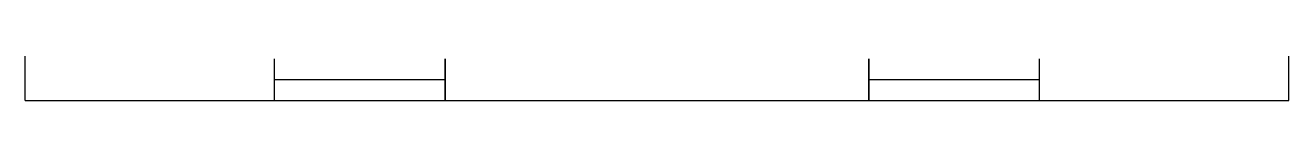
# Model space of a CAD drawing. Header units: inches. Extents: x -726 to 3772, y 0 to 2633.
# Drawn here: x -298 to 64.5, y 432 to 442.6 of the extents above; entities that cross this region are included whole.
import ezdxf

# ---------------------------------------------------------------- set-up
doc = ezdxf.new("R2010")
doc.units = ezdxf.units.IN
doc.header["$LTSCALE"] = 10
doc.header["$MEASUREMENT"] = 0
doc.layers.add('A-GLAZ', color=1, linetype='CONTINUOUS')
doc.layers.add('A-WALL', color=5, linetype='CONTINUOUS')

msp = doc.modelspace()

# ---------------------------------------------------------------- linework, layer by layer
at = {"layer": 'A-GLAZ'}
for p, q in [((-226.5, 432), (-226.5, 444)), ((-177.5, 432), (-177.5, 444)), ((-56, 432), (-56, 444)), ((-7, 432), (-7, 444)), ((-226.5, 438), (-177.5, 438)), ((-56, 438), (-7, 438)), ((-226.5, 432), (-177.5, 432)), ((-56, 432), (-7, 432))]:
    msp.add_line(p, q, dxfattribs=at)
at = {"layer": 'A-WALL'}
for p, q in [((-298, 432), (-298, 686.5)), ((-298, 432), (-298, 686.5)), ((-298, 432), (-298, 576)), ((-298, 432), (-298, 576)), ((64.5, 432), (64.5, 528)), ((64.5, 432), (64.5, 528)), ((-226.5, 432), (-226.5, 444)), ((-177.5, 444), (-177.5, 432)), ((-56, 444), (-56, 432)), ((-7, 432), (-7, 444)), ((-298, 432), (-226.5, 432)), ((-298, 432), (-226.5, 432)), ((-177.5, 432), (-56, 432)), ((-92.25, 432), (-56, 432)), ((-7, 432), (64.5, 432)), ((-7, 432), (64.5, 432))]:
    msp.add_line(p, q, dxfattribs=at)

doc.saveas('drawing.dxf')
